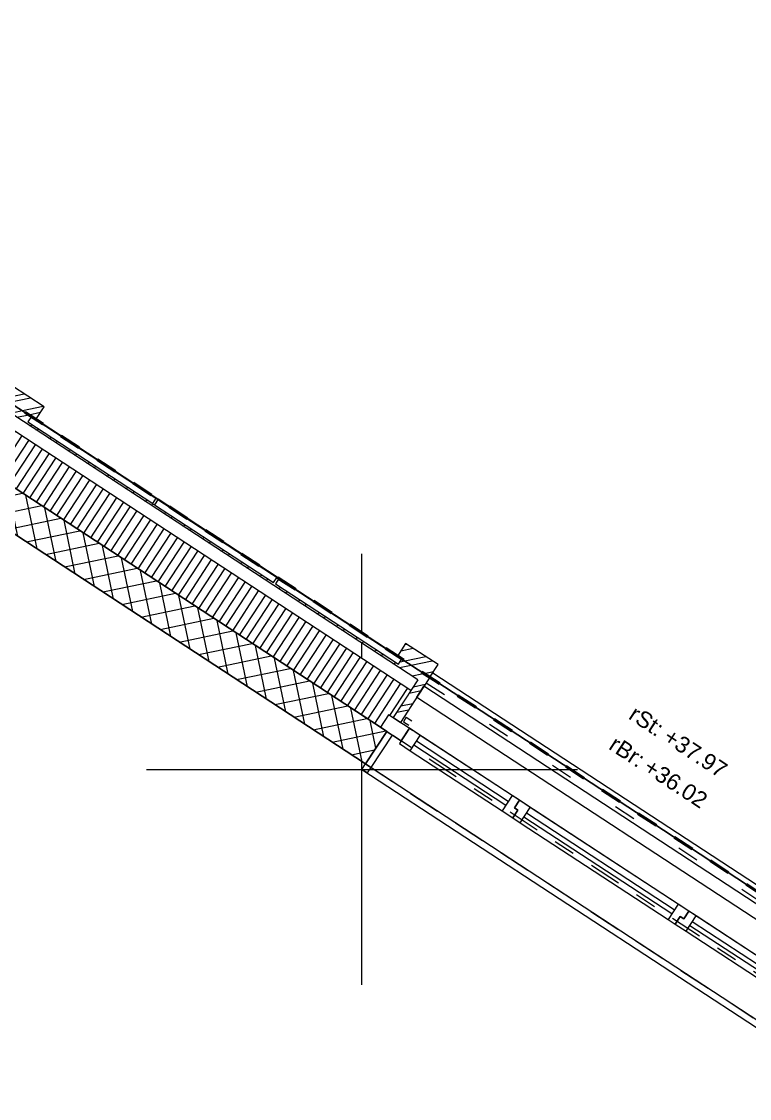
# Model space of a CAD drawing. Header units: metres. Extents: x 2696278.3 to 2696314, y 1245153.2 to 1245192.4.
# Drawn here: x 2696299.299 to 2696302.676, y 1245184.881 to 1245189.877 of the extents above; entities that cross this region are included whole.
import ezdxf

# ---------------------------------------------------------------- set-up
doc = ezdxf.new("R2010")
doc.units = ezdxf.units.M
doc.set_wipeout_variables(frame=1)
doc.header["$PDMODE"] = 2
doc.header["$PDSIZE"] = -2
for name, pattern in [('000_hbf_Punkt 0.5mm', [0.25, 0, -0.25]), ('000_hbf_Strich 3_1mm Kanten', [0.2, 0.15, -0.05]), ('000_hbf_Strichpunkt 3_1_1mm Achsen', [0.25, 0.15, -0.05, 0, -0.05]), ('Strich 1 für MST 1_200', [0.15000000000000002, 0.1, -0.05]), ('Strichpunkt 3_1_1mm Achsen', [5, 3, -1, 0, -1]), ('Strichpunkt für MST 1_20', [0.25, 0.15, -0.05, 0, -0.05]), ('Wipeout_Contour', [10000, 0, -10000])]:
    doc.linetypes.add(name, pattern=pattern)
for name, color, linetype in [('010 Fenster', 7, 'Continuous'), ('0_C21_Aussenwandkonstruktion.3D', 7, 'Continuous'), ('0_C21_Aussenwandkonstruktion.3D Bauteilschraffuren', 7, 'Continuous'), ('0_C21_Aussenwandkonstruktion.3D Schichttrennlinien', 7, 'Continuous'), ('0_E23_Fassadenbekleidung.3D', 7, 'Continuous'), ('0_E23_Fassadenbekleidung.3D Bauteilschraffuren', 7, 'Continuous'), ('0_E26_Absturzsicherung.3D', 7, 'Continuous'), ('0_E33_Sonnenschutz.3D', 7, 'Continuous'), ('0_G20_Bodenbelag.3D', 7, 'Continuous'), ('1_M01_Achsen.V', 7, 'Continuous'), ('1_R01_Raumstempel.V Kontur', 7, 'Continuous'), ('1_U04_Referenz-Bauperimeter.V', 7, 'Continuous')]:
    doc.layers.add(name, color=color, linetype=linetype)
doc.styles.add('ERSTELLTER_STIL_2', font='arial.ttf')
pattern_1 = [(191.8000178894103, (2696295.289406546, 1245171.756836134), (-0.01533722681045064, 0.07341504936840126), []), (191.8000178894103, (2696295.294518955, 1245171.73236445), (-0.01533722681045064, 0.07341504936840126), [])]

msp = doc.modelspace()

# ---------------------------------------------------------------- linework, layer by layer
at = {"layer": '010 Fenster', "color": 7, "linetype": 'Continuous', "lineweight": 13}
for p, q in [((2696301.101918645, 1245186.494427529), (2696301.148461521, 1245186.565552495)), ((2696301.575211314, 1245186.28629524), (2696301.148461521, 1245186.565552495)), ((2696301.051712787, 1245186.527281324), (2696301.101918645, 1245186.494427529)), ((2696301.119714451, 1245186.521622369), (2696301.546464243, 1245186.242365115)), ((2696301.557415508, 1245186.259100401), (2696301.130665715, 1245186.538357655)), ((2696301.101918645, 1245186.494427529), (2696301.528668438, 1245186.215170275)), ((2696300.87799681, 1245186.407917345), (2696302.819289986, 1245185.137570618)), ((2696300.903099739, 1245186.391490448), (2696300.87799681, 1245186.407917345)), ((2696301.575211314, 1245186.28629524), (2696301.528668438, 1245186.215170275)), ((2696301.608681886, 1245186.264392711), (2696301.575211314, 1245186.28629524)), ((2696301.585410448, 1245186.228830228), (2696301.608681886, 1245186.264392711)), ((2696301.608681886, 1245186.264392711), (2696301.585410448, 1245186.228830228)), ((2696301.658887743, 1245186.231538916), (2696301.608681886, 1245186.264392711)), ((2696301.528668438, 1245186.215170275), (2696301.578874296, 1245186.18231648)), ((2696301.578874296, 1245186.18231648), (2696301.602145734, 1245186.217878963)), ((2696301.602145734, 1245186.217878963), (2696301.578874296, 1245186.18231648)), ((2696301.602145734, 1245186.217878963), (2696301.585410448, 1245186.228830228)), ((2696301.585410448, 1245186.228830228), (2696301.602145734, 1245186.217878963)), ((2696301.612344868, 1245186.16041395), (2696301.658887743, 1245186.231538916)), ((2696302.345034469, 1245185.782537055), (2696301.658887743, 1245186.231538916)), ((2696301.578874296, 1245186.18231648), (2696301.612344868, 1245186.16041395)), ((2696301.612344868, 1245186.16041395), (2696302.298491593, 1245185.71141209)), ((2696301.630140673, 1245186.18760879), (2696302.316287399, 1245185.73860693)), ((2696302.327238664, 1245185.755342216), (2696301.641091938, 1245186.204344076)), ((2696302.345034469, 1245185.782537055), (2696302.298491593, 1245185.71141209)), ((2696302.395240327, 1245185.749683261), (2696302.345034469, 1245185.782537055)), ((2696302.298491593, 1245185.71141209), (2696302.331962165, 1245185.68950956)), ((2696302.331962165, 1245185.68950956), (2696302.355233604, 1245185.725072043)), ((2696302.355233604, 1245185.725072043), (2696302.331962165, 1245185.68950956)), ((2696302.355233604, 1245185.725072043), (2696302.37196889, 1245185.714120778)), ((2696302.37196889, 1245185.714120778), (2696302.355233604, 1245185.725072043)), ((2696302.37196889, 1245185.714120778), (2696302.395240327, 1245185.749683261)), ((2696302.395240327, 1245185.749683261), (2696302.37196889, 1245185.714120778)), ((2696302.382168023, 1245185.656655766), (2696302.428710899, 1245185.727780731)), ((2696302.428710899, 1245185.727780731), (2696302.395240327, 1245185.749683261)), ((2696302.855460692, 1245185.448523476), (2696302.428710899, 1245185.727780731)), ((2696302.331962165, 1245185.68950956), (2696302.382168023, 1245185.656655766)), ((2696302.399963829, 1245185.683850605), (2696302.826713622, 1245185.404593351)), ((2696302.837664887, 1245185.421328637), (2696302.410915094, 1245185.700585891)), ((2696302.382168023, 1245185.656655766), (2696302.808917816, 1245185.377398511))]:
    msp.add_line(p, q, dxfattribs=at)
msp.add_point((2696300.87799681, 1245186.407917345), dxfattribs=at)
at = {"layer": '0_C21_Aussenwandkonstruktion.3D', "color": 255, "linetype": '000_hbf_Punkt 0.5mm', "lineweight": 0, "flags": 128}
for points in [[(2696301.19333249, 1245186.834959662), (2696301.176905588, 1245186.809856727)], [(2696301.176905588, 1245186.809856727), (2696303.067968677, 1245185.57237965)]]:
    msp.add_lwpolyline(points, dxfattribs=at)
at = {"layer": '0_G20_Bodenbelag.3D', "color": 255, "linetype": 'Wipeout_Contour', "lineweight": 18, "flags": 128}
msp.add_lwpolyline([(2696297.116429223, 1245188.905270725), (2696295.303994029, 1245186.135581393), (2696298.856065219, 1245183.811171012), (2696297.415986713, 1245181.610501959), (2696296.88484996, 1245180.798840693), (2696296.841038302, 1245180.731889465), (2696294.985906762, 1245181.94585454), (2696292.970887514, 1245178.866584732), (2696295.081227674, 1245177.485616043), (2696295.037414323, 1245177.418662518), (2696294.506277679, 1245176.607001418), (2696293.635650741, 1245175.276545523), (2696294.095873148, 1245174.97538417), (2696294.451789379, 1245175.519281152), (2696295.99980218, 1245174.506289905), (2696296.940220274, 1245175.943399308), (2696296.2708089, 1245176.381449861), (2696299.601371493, 1245181.47108271), (2696301.044790335, 1245180.526535344), (2696303.705948143, 1245184.593209426), (2696300.668500412, 1245186.580860344)], close=True, dxfattribs=at)
at = {"layer": '1_R01_Raumstempel.V Kontur', "color": 21, "linetype": 'Continuous', "lineweight": 0, "true_color": 0xffa8a8, "flags": 128}
msp.add_lwpolyline([(2696300.668528359, 1245186.580903549), (2696297.116457037, 1245188.905314017), (2696295.303995267, 1245186.135582266), (2696298.856064838, 1245183.811171261), (2696297.394083295, 1245181.577030483), (2696297.311546498, 1245181.45090147), (2696298.905541144, 1245180.407742402), (2696299.60137081, 1245181.471081744), (2696301.044789633, 1245180.526534882), (2696303.705975736, 1245184.593253293)], close=True, dxfattribs=at)

# ---------------------------------------------------------------- texts
at = {"layer": '010 Fenster', "color": 7, "lineweight": 13, "attachment_point": 3, "rotation": 326.7999985692613, "style": 'ERSTELLTER_STIL_2'}
for s, insert, char_height in [('\\A1;{\\pqr;\\fArial|b0|i0|c0|p0;\\W1.000000;rSt:}', (2696302.287841552, 1245186.618959174), 0.07499999999999998), ('\\A1;{\\pqr;\\fArial|b0|i0|c0|p0;\\W1.000000;+37.97}', (2696302.582142853, 1245186.426373788), 0.075), ('\\A1;{\\pqr;\\fArial|b0|i0|c0|p0;\\W1.000000;rBr:}', (2696302.200677788, 1245186.475394887), 0.07499999999999998), ('\\A1;{\\pqr;\\fArial|b0|i0|c0|p0;\\W1.000000;+36.02}', (2696302.490230451, 1245186.285916924), 0.075)]:
    msp.add_mtext(s, dxfattribs=dict(at, insert=insert, char_height=char_height))

# ---------------------------------------------------------------- next in the draw order: wipeouts: each hides what was drawn before it
at = {"color": 254, "linetype": 'Wipeout_Contour', "lineweight": 0, "ltscale": 66.04638609531503}
msp.add_wipeout([(2696301.159837654, 1245186.8568780606), (2696299.2394599495, 1245188.1135380862), (2696299.217557492, 1245188.0800676253), (2696301.1379351965, 1245186.8234075997)], dxfattribs=at).dxf.layer = '0_C21_Aussenwandkonstruktion.3D Bauteilschraffuren'

# ---------------------------------------------------------------- next in the draw order: hatches: boundary and pattern name
at = {"layer": '0_C21_Aussenwandkonstruktion.3D Bauteilschraffuren', "linetype": 'Continuous', "lineweight": 0, "true_color": 0x000000}
h = msp.add_hatch(dxfattribs=at)
h.set_pattern_fill('NATURSTEIN__ALLGEMEIN_0001', color=18, scale=0.9999999999999999, angle=-33.20000143073872, style=0, pattern_type=2)
h.set_pattern_definition([(191.7999985692612, (2696295.289406546, 1245171.756836134), (-0.01533720205487947, 0.07341505454011324), []), (191.7999985692612, (2696295.294518947, 1245171.732364449), (-0.01533720205487947, 0.07341505454011324), [])])
h.paths.add_polyline_path([(2696301.159837653, 1245186.85687806), (2696299.239459949, 1245188.113538085), (2696299.217557492, 1245188.080067625), (2696301.137935196, 1245186.823407599)])

# ---------------------------------------------------------------- next in the draw order: wipeouts: each hides what was drawn before it
at = {"color": 254, "linetype": 'Wipeout_Contour', "lineweight": 0, "ltscale": 129.6088126294796}
msp.add_wipeout([(2696299.1025691507, 1245187.9043470253), (2696299.131855928, 1245187.8851822943), (2696299.093526504, 1245187.826608798), (2696300.9636984197, 1245186.6028026047), (2696301.002027768, 1245186.661375985), (2696301.022946895, 1245186.6476869737), (2696301.105081386, 1245186.773201625), (2696299.1847036416, 1245188.0298616767)], dxfattribs=at).dxf.layer = '0_C21_Aussenwandkonstruktion.3D Bauteilschraffuren'

# ---------------------------------------------------------------- next in the draw order: hatches: boundary and pattern name
at = {"layer": '0_C21_Aussenwandkonstruktion.3D Bauteilschraffuren', "linetype": 'Continuous', "lineweight": 0, "true_color": 0x000000}
h = msp.add_hatch(dxfattribs=at)
h.set_pattern_fill('DÄMMSTOFF__ALLGEMEIN_VER_31', color=18, scale=0.9999999999999999, angle=-33.20000143073872, style=0, pattern_type=2)
h.set_pattern_definition([(236.7999985692613, (2696295.289406546, 1245171.756836134), (0.03137866124196392, -0.02053362166453037), [])])
h.paths.add_polyline_path([(2696299.102569152, 1245187.904347025), (2696299.131855929, 1245187.885182294), (2696299.093526504, 1245187.826608798), (2696300.96369842, 1245186.602802605), (2696301.002027769, 1245186.661375985), (2696301.022946896, 1245186.647686974), (2696301.105081386, 1245186.773201625), (2696299.184703643, 1245188.029861677)])

# ---------------------------------------------------------------- next in the draw order: linework, layer by layer
at = {"layer": '010 Fenster', "color": 7, "linetype": 'Continuous', "lineweight": 13}
for p, q in [((2696301.098255663, 1245186.598406289), (2696301.051712787, 1245186.527281324)), ((2696301.059926236, 1245186.539832789), (2696301.098255663, 1245186.598406289)), ((2696301.098255663, 1245186.598406289), (2696301.114990949, 1245186.587455025)), ((2696301.148461521, 1245186.565552495), (2696301.098255663, 1245186.598406289)), ((2696302.888931264, 1245185.426620946), (2696301.114990949, 1245186.587455025))]:
    msp.add_line(p, q, dxfattribs=at)

# ---------------------------------------------------------------- next in the draw order: wipeouts: each hides what was drawn before it
at = {"color": 254, "linetype": 'Wipeout_Contour', "lineweight": 0, "ltscale": 97.86696468168493}
msp.add_wipeout([(2696298.965678309, 1245187.695155966), (2696300.8944237167, 1245186.4330202686), (2696300.992985081, 1245186.5836378124), (2696300.9636983196, 1245186.602802533), (2696299.0935264733, 1245187.8266088488), (2696299.064239712, 1245187.8457735693)], dxfattribs=at).dxf.layer = '0_C21_Aussenwandkonstruktion.3D Bauteilschraffuren'
at = {"color": 254, "linetype": 'Wipeout_Contour', "lineweight": 0, "ltscale": 64.3333009159133}
msp.add_wipeout([(2696301.1598376874, 1245186.8568780571), (2696301.022946876, 1245186.6476869823), (2696301.056417448, 1245186.6257844523), (2696301.1933082594, 1245186.8349755271)], dxfattribs=at).dxf.layer = '0_C21_Aussenwandkonstruktion.3D Bauteilschraffuren'

# ---------------------------------------------------------------- next in the draw order: hatches: boundary and pattern name
at = {"layer": '0_C21_Aussenwandkonstruktion.3D Bauteilschraffuren', "linetype": 'Continuous', "lineweight": 0, "true_color": 0x000000}
h = msp.add_hatch(dxfattribs=at)
h.set_pattern_fill('BETON_0001', color=18, scale=0.9999999999999999, angle=-33.20000143073872, style=0, pattern_type=2)
h.set_pattern_definition([(191.7999985692612, (2696295.289406546, 1245171.756836134), (-0.01533720205487948, 0.07341505454011323), []), (281.7999985692614, (2696295.289406546, 1245171.756836134), (0.07341505454011318, 0.01533720205487973), [])])
h.paths.add_polyline_path([(2696298.965678309, 1245187.695155966), (2696300.894423717, 1245186.433020268), (2696300.992985081, 1245186.583637812), (2696300.96369832, 1245186.602802532), (2696299.093526473, 1245187.826608848), (2696299.064239712, 1245187.845773569)])
h = msp.add_hatch(dxfattribs=at)
h.set_pattern_fill('NATURSTEIN__ALLGEMEIN_0001', color=18, scale=0.9999999999999999, angle=-33.20000143073872, style=0, pattern_type=2)
h.set_pattern_definition([(11.79999856926126, (2696295.289406546, 1245171.756836134), (-0.01533720205487948, 0.07341505454011323), []), (11.79999856926126, (2696295.284294146, 1245171.781307818), (-0.01533720205487948, 0.07341505454011323), [])])
h.paths.add_polyline_path([(2696301.159837687, 1245186.856878056), (2696301.022946876, 1245186.647686982), (2696301.056417448, 1245186.625784452), (2696301.193308259, 1245186.834975527)])

# ---------------------------------------------------------------- next in the draw order: linework, layer by layer
at = {"layer": '010 Fenster', "color": 7, "linetype": 'Continuous', "lineweight": 5}
for p, q in [((2696301.193308259, 1245186.834975527), (2696301.171405729, 1245186.801504955)), ((2696301.171405729, 1245186.801504955), (2696301.138551934, 1245186.751299097)), ((2696301.138551934, 1245186.751299097), (2696301.056417448, 1245186.625784452)), ((2696301.022946876, 1245186.647686982), (2696301.056417448, 1245186.625784452)), ((2696301.022946876, 1245186.647686982), (2696301.056417448, 1245186.625784452))]:
    msp.add_line(p, q, dxfattribs=at)
at = {"layer": '010 Fenster', "color": 7, "linetype": 'Continuous', "lineweight": 13}
for p, q in [((2696301.193308259, 1245186.834975527), (2696301.20699734, 1245186.855894634)), ((2696301.20699734, 1245186.855894634), (2696303.098084657, 1245185.618401702)), ((2696301.002027768, 1245186.661376063), (2696300.963698341, 1245186.602802562)), ((2696301.002027768, 1245186.661376063), (2696300.963698341, 1245186.602802562)), ((2696301.114990949, 1245186.587455025), (2696301.002027768, 1245186.661376063)), ((2696301.002027768, 1245186.661376063), (2696301.022946876, 1245186.647686982)), ((2696301.002027768, 1245186.661376063), (2696301.022946876, 1245186.647686982)), ((2696300.894423708, 1245186.433020274), (2696300.992985092, 1245186.583637848)), ((2696301.01808802, 1245186.567210951), (2696300.919526637, 1245186.416593377)), ((2696300.963698341, 1245186.602802562), (2696301.059926236, 1245186.539832789)), ((2696300.992985092, 1245186.583637848), (2696301.01808802, 1245186.567210951)), ((2696300.87799681, 1245186.407917345), (2696300.894423708, 1245186.433020274)), ((2696300.919526637, 1245186.416593377), (2696300.894423708, 1245186.433020274)), ((2696300.894423708, 1245186.433020274), (2696300.919526637, 1245186.416593377)), ((2696300.919526637, 1245186.416593377), (2696300.903099739, 1245186.391490448))]:
    msp.add_line(p, q, dxfattribs=at)
at = {"layer": '010 Fenster', "color": 7, "linetype": 'Strichpunkt 3_1_1mm Achsen', "lineweight": 13}
msp.add_line((2696301.193308259, 1245186.834975527), (2696303.084395576, 1245185.597482594), dxfattribs=at)
at = {"layer": '010 Fenster', "color": 7, "linetype": 'Continuous', "lineweight": 25}
for p, q in [((2696300.992985092, 1245186.583637848), (2696300.894423708, 1245186.433020274)), ((2696300.992985092, 1245186.583637848), (2696300.894423708, 1245186.433020274)), ((2696300.963698341, 1245186.602802562), (2696300.992985092, 1245186.583637848)), ((2696300.963698341, 1245186.602802562), (2696300.992985092, 1245186.583637848))]:
    msp.add_line(p, q, dxfattribs=at)
at = {"layer": '010 Fenster', "color": 7, "linetype": '000_hbf_Strich 3_1mm Kanten', "lineweight": 13}
msp.add_line((2696300.894423708, 1245186.433020274), (2696302.835716883, 1245185.162673547), dxfattribs=at)
at = {"layer": '0_C21_Aussenwandkonstruktion.3D', "color": 7, "linetype": 'Continuous', "lineweight": 5}
for p, q in [((2696301.159837687, 1245186.856878056), (2696301.193308259, 1245186.834975527)), ((2696301.193308259, 1245186.834975527), (2696301.171405729, 1245186.801504955)), ((2696301.171405729, 1245186.801504955), (2696301.138551934, 1245186.751299097)), ((2696301.138551934, 1245186.751299097), (2696301.056417448, 1245186.625784452)), ((2696301.022946876, 1245186.647686982), (2696301.056417448, 1245186.625784452))]:
    msp.add_line(p, q, dxfattribs=at)
at = {"layer": '0_C21_Aussenwandkonstruktion.3D', "color": 7, "linetype": 'Continuous', "lineweight": 13}
for q in [(2696300.963698341, 1245186.602802562), (2696301.022946876, 1245186.647686982)]:
    msp.add_line((2696301.002027768, 1245186.661376063), q, dxfattribs=at)
at = {"layer": '0_C21_Aussenwandkonstruktion.3D', "color": 7, "linetype": 'Continuous', "lineweight": 25}
for p, q in [((2696300.992985092, 1245186.583637848), (2696300.894423708, 1245186.433020274)), ((2696300.963698341, 1245186.602802562), (2696300.992985092, 1245186.583637848))]:
    msp.add_line(p, q, dxfattribs=at)
at = {"layer": '0_C21_Aussenwandkonstruktion.3D', "color": 7, "linetype": 'Continuous', "lineweight": 5, "flags": 128}
msp.add_lwpolyline([(2696301.159837781, 1245186.856877995), (2696299.239459897, 1245188.113538138)], dxfattribs=at)
at = {"layer": '0_C21_Aussenwandkonstruktion.3D', "color": 7, "linetype": 'Continuous', "lineweight": 25, "flags": 128}
msp.add_lwpolyline([(2696298.96567835, 1245187.695155939), (2696300.894423727, 1245186.433020262)], dxfattribs=at)
at = {"layer": '0_C21_Aussenwandkonstruktion.3D Schichttrennlinien', "color": 7, "linetype": 'Continuous', "lineweight": 5}
for p, q in [((2696301.137935158, 1245186.823407462), (2696299.217557397, 1245188.080067524)), ((2696301.105081422, 1245186.773201679), (2696299.184703655, 1245188.029861746)), ((2696301.137935157, 1245186.823407484), (2696301.022946876, 1245186.647686982))]:
    msp.add_line(p, q, dxfattribs=at)
at = {"layer": '0_C21_Aussenwandkonstruktion.3D Schichttrennlinien', "color": 7, "linetype": 'Continuous', "lineweight": 25}
msp.add_line((2696300.963698386, 1245186.602802544), (2696299.093526482, 1245187.826608812), dxfattribs=at)
at = {"layer": '0_E26_Absturzsicherung.3D', "color": 7, "linetype": 'Continuous', "lineweight": 13, "flags": 128}
for points in [[(2696301.13309494, 1245186.742959936), (2696301.165948735, 1245186.793165794)], [(2696303.057036052, 1245185.555672862), (2696301.165948735, 1245186.793165794)], [(2696301.13309494, 1245186.742959936), (2696303.024182258, 1245185.505467004)]]:
    msp.add_lwpolyline(points, dxfattribs=at)
at = {"layer": '0_E33_Sonnenschutz.3D', "color": 7, "linetype": 'Strichpunkt für MST 1_20', "lineweight": 13}
for p, q in [((2696301.083949804, 1245186.64959557), (2696301.070260723, 1245186.628676462)), ((2696301.070260723, 1245186.628676462), (2696301.095363652, 1245186.612249565)), ((2696301.083949804, 1245186.64959557), (2696301.109052733, 1245186.633168672))]:
    msp.add_line(p, q, dxfattribs=at)

# ---------------------------------------------------------------- next in the draw order: wipeouts: each hides what was drawn before it
at = {"color": 254, "linetype": 'Wipeout_Contour', "lineweight": 0, "ltscale": 65.89464352890491}
msp.add_wipeout([(2696299.9321105713, 1245187.6607785872), (2696299.915683674, 1245187.6356756582), (2696300.467948112, 1245187.274283917), (2696300.4843750093, 1245187.299386846)], dxfattribs=at).dxf.layer = '0_E23_Fassadenbekleidung.3D Bauteilschraffuren'

# ---------------------------------------------------------------- next in the draw order: linework, layer by layer
at = {"layer": '0_E23_Fassadenbekleidung.3D', "color": 253, "linetype": 'Continuous', "lineweight": 13, "true_color": 0xacacac, "flags": 128}
msp.add_lwpolyline([(2696299.932110571, 1245187.660778587), (2696299.915683674, 1245187.635675658), (2696300.467948111, 1245187.274283917), (2696300.484375009, 1245187.299386846)], close=True, dxfattribs=at)

# ---------------------------------------------------------------- next in the draw order: wipeouts: each hides what was drawn before it
at = {"color": 254, "linetype": 'Wipeout_Contour', "lineweight": 0, "ltscale": 66.69854273595476}
msp.add_wipeout([(2696299.34428365, 1245188.045441766), (2696299.327856753, 1245188.020338837), (2696299.907316031, 1245187.6411512904), (2696299.923742928, 1245187.6662542194)], dxfattribs=at).dxf.layer = '0_E23_Fassadenbekleidung.3D Bauteilschraffuren'
at = {"color": 254, "linetype": 'Wipeout_Contour', "lineweight": 0, "ltscale": 65.2040369987435}
msp.add_wipeout([(2696300.492742651, 1245187.293911213), (2696300.476315754, 1245187.268808284), (2696301.047406957, 1245186.8950966524), (2696301.063833854, 1245186.9201995814)], dxfattribs=at).dxf.layer = '0_E23_Fassadenbekleidung.3D Bauteilschraffuren'

# ---------------------------------------------------------------- next in the draw order: linework, layer by layer
at = {"layer": '0_E23_Fassadenbekleidung.3D', "color": 253, "linetype": 'Continuous', "lineweight": 13, "true_color": 0xacacac, "flags": 128}
for points in [[(2696299.34428365, 1245188.045441766), (2696299.327856753, 1245188.020338837), (2696299.90731603, 1245187.64115129), (2696299.923742928, 1245187.666254219)], [(2696300.492742652, 1245187.293911213), (2696300.476315754, 1245187.268808284), (2696301.047406957, 1245186.895096652), (2696301.063833855, 1245186.920199581)]]:
    msp.add_lwpolyline(points, close=True, dxfattribs=at)

# ---------------------------------------------------------------- next in the draw order: wipeouts: each hides what was drawn before it
at = {"color": 254, "linetype": 'Wipeout_Contour', "lineweight": 0, "ltscale": 67.39464018526125}
msp.add_wipeout([(2696299.403303262, 1245188.0899771797), (2696299.252685655, 1245188.188538513), (2696299.214356248, 1245188.1299649992), (2696299.3649738547, 1245188.031403666)], dxfattribs=at).dxf.layer = '0_E23_Fassadenbekleidung.3D Bauteilschraffuren'
at = {"color": 254, "linetype": 'Wipeout_Contour', "lineweight": 0, "ltscale": 65.017615603032}
msp.add_wipeout([(2696301.2316352352, 1245186.8935510768), (2696301.0810176283, 1245186.99211241), (2696301.042688221, 1245186.9335388963), (2696301.193305828, 1245186.834977563)], dxfattribs=at).dxf.layer = '0_E23_Fassadenbekleidung.3D Bauteilschraffuren'

# ---------------------------------------------------------------- next in the draw order: hatches: boundary and pattern name
at = {"layer": '0_E23_Fassadenbekleidung.3D Bauteilschraffuren', "linetype": 'Continuous', "lineweight": 0, "true_color": 0x000000}
h = msp.add_hatch(dxfattribs=at)
h.set_pattern_fill('NATURSTEIN__ALLGEMEIN_0001', color=18, scale=0.9999999999999999, angle=-33.20000143073872, style=0, pattern_type=2)
h.set_pattern_definition(pattern_1)
h.paths.add_polyline_path([(2696299.403303262, 1245188.08997718), (2696299.252685655, 1245188.188538513), (2696299.214356248, 1245188.129964999), (2696299.364973855, 1245188.031403666)])
h = msp.add_hatch(dxfattribs=at)
h.set_pattern_fill('NATURSTEIN__ALLGEMEIN_0001', color=18, scale=0.9999999999999999, angle=-33.20000143073872, style=0, pattern_type=2)
h.set_pattern_definition(pattern_1)
h.paths.add_polyline_path([(2696301.231635235, 1245186.893551077), (2696301.081017628, 1245186.99211241), (2696301.04268822, 1245186.933538896), (2696301.193305828, 1245186.834977563)])

# ---------------------------------------------------------------- next in the draw order: linework, layer by layer
at = {"layer": '0_E23_Fassadenbekleidung.3D', "color": 7, "linetype": 'Continuous', "lineweight": 13, "flags": 128}
for points in [[(2696299.403303262, 1245188.08997718), (2696299.252685655, 1245188.188538513)], [(2696299.214356248, 1245188.129964999), (2696299.364973855, 1245188.031403666)], [(2696299.364973855, 1245188.031403666), (2696299.403303262, 1245188.08997718)], [(2696301.081017628, 1245186.99211241), (2696301.04268822, 1245186.933538896)], [(2696301.231635235, 1245186.893551077), (2696301.081017628, 1245186.99211241)], [(2696301.04268822, 1245186.933538896), (2696301.193305828, 1245186.834977563)], [(2696301.193305828, 1245186.834977563), (2696301.231635235, 1245186.893551077)]]:
    msp.add_lwpolyline(points, dxfattribs=at)
at = {"layer": '1_M01_Achsen.V', "color": 7, "linetype": '000_hbf_Strichpunkt 3_1_1mm Achsen', "lineweight": 13}
msp.add_line((2696311.858364593, 1245179.47352999), (2696295.959842897, 1245189.877231633), dxfattribs=at)
msp.add_line((2696311.858364593, 1245179.47352999), (2696295.959842897, 1245189.877231633), dxfattribs=at)
at = {"layer": '1_U04_Referenz-Bauperimeter.V', "color": 12, "linetype": 'Strich 1 für MST 1_200', "lineweight": 50, "true_color": 0xc4000b}
msp.add_lwpolyline([(2696296.971002538, 1245189.59800033), (2696311.197002306, 1245180.289999975), (2696295.3190017, 1245156.023000371), (2696281.093001932, 1245165.331000726)], close=True, dxfattribs=at)
at = {"layer": '1_U04_Referenz-Bauperimeter.V', "color": 32, "linetype": 'Continuous', "lineweight": 25, "true_color": 0xe66900}
msp.add_lwpolyline([(2696296.971002538, 1245189.59800033), (2696311.197002306, 1245180.289999975), (2696295.3190017, 1245156.023000371), (2696281.093001932, 1245165.331000726)], close=True, dxfattribs=at)

doc.saveas('drawing.dxf')
